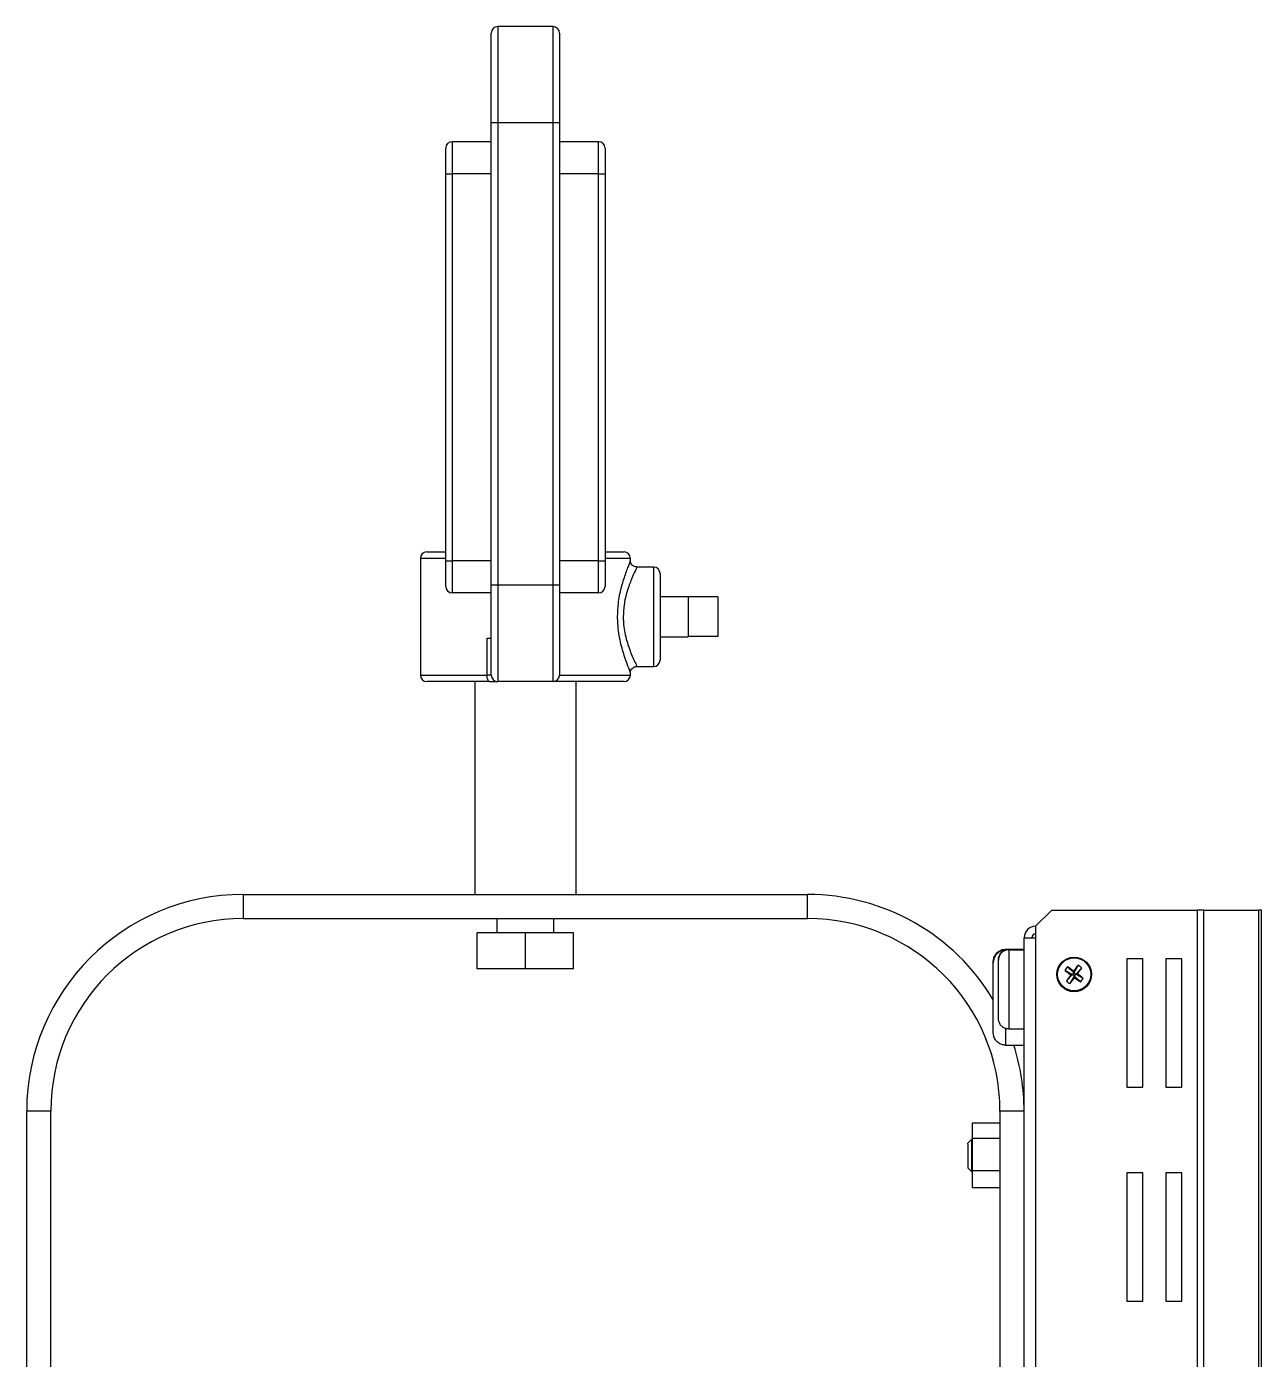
# Model space of a CAD drawing. Extents: x 11 to 120, y 2 to 94.
# Drawn here: x 110.12 to 119.75, y 46.76 to 57.15 of the extents above; entities that cross this region are included whole.
import ezdxf

# ---------------------------------------------------------------- set-up
doc = ezdxf.new("R2010")
doc.units = 0
doc.header["$MEASUREMENT"] = 0
doc.layers.add('OBJECT', color=7, linetype='CONTINUOUS')

msp = doc.modelspace()

# ---------------------------------------------------------------- linework, layer by layer
at = {"layer": 'OBJECT'}
for p, q in [((113.796, 57.152), (113.796, 56.402)), ((114.228, 57.152), (113.796, 57.152)), ((114.228, 56.402), (114.228, 57.152)), ((113.746, 56.402), (113.746, 57.102)), ((114.278, 57.102), (114.278, 56.402)), ((113.746, 52.797), (113.746, 56.402)), ((113.796, 56.402), (113.746, 56.402)), ((113.796, 56.402), (113.796, 52.797)), ((114.228, 56.402), (113.796, 56.402)), ((114.228, 52.797), (114.228, 56.402)), ((114.278, 56.402), (114.228, 56.402)), ((114.278, 56.402), (114.278, 52.797)), ((113.391, 56.005), (113.391, 56.205)), ((113.441, 56.255), (113.441, 56.005)), ((113.746, 56.255), (113.441, 56.255)), ((114.583, 56.255), (114.278, 56.255)), ((114.583, 56.005), (114.583, 56.255)), ((114.633, 56.205), (114.633, 56.005)), ((113.391, 52.988), (113.391, 56.005)), ((113.391, 56.005), (113.441, 56.005)), ((113.441, 56.005), (113.441, 52.988)), ((113.746, 56.005), (113.441, 56.005)), ((114.583, 56.005), (114.278, 56.005)), ((114.583, 52.988), (114.583, 56.005)), ((114.583, 56.005), (114.633, 56.005)), ((114.633, 56.005), (114.633, 52.988)), ((113.193, 53.007), (113.193, 52.097)), ((113.391, 53.007), (113.193, 53.007)), ((113.243, 53.057), (113.391, 53.057)), ((113.391, 52.988), (113.441, 52.988)), ((113.391, 52.788), (113.391, 52.988)), ((113.441, 52.988), (113.441, 52.738)), ((113.746, 52.988), (113.441, 52.988)), ((114.583, 52.988), (114.278, 52.988)), ((114.583, 52.988), (114.633, 52.988)), ((114.583, 52.738), (114.583, 52.988)), ((114.633, 53.057), (114.781, 53.057)), ((114.831, 53.007), (114.633, 53.007)), ((114.633, 52.988), (114.633, 52.788)), ((114.831, 52.988), (114.831, 53.007)), ((115.012, 52.939), (114.879, 52.939)), ((115.012, 52.164), (115.012, 52.939)), ((115.062, 52.889), (115.062, 52.214)), ((113.796, 52.797), (113.746, 52.797)), ((113.746, 52.097), (113.746, 52.797)), ((114.228, 52.797), (113.796, 52.797)), ((113.796, 52.797), (113.796, 52.047)), ((114.278, 52.797), (114.228, 52.797)), ((114.228, 52.047), (114.228, 52.797)), ((114.278, 52.797), (114.278, 52.097)), ((113.746, 52.738), (113.441, 52.738)), ((114.583, 52.738), (114.278, 52.738)), ((115.282, 52.708), (115.062, 52.708)), ((115.282, 52.708), (115.282, 52.706)), ((115.512, 52.706), (115.282, 52.706)), ((115.282, 52.706), (115.282, 52.577)), ((115.512, 52.706), (115.512, 52.398)), ((115.282, 52.577), (115.282, 52.527)), ((115.282, 52.527), (115.282, 52.398)), ((113.714, 52.097), (113.714, 52.385)), ((113.714, 52.385), (113.746, 52.385)), ((115.062, 52.396), (115.282, 52.396)), ((115.282, 52.398), (115.282, 52.396)), ((115.512, 52.398), (115.282, 52.398)), ((114.878, 52.164), (115.012, 52.164)), ((113.193, 52.097), (113.714, 52.097)), ((113.746, 52.097), (113.714, 52.097)), ((114.278, 52.097), (114.831, 52.097)), ((114.831, 52.097), (114.831, 52.121)), ((113.732, 52.047), (113.243, 52.047)), ((113.617, 52.047), (113.617, 50.387)), ((113.732, 52.047), (113.796, 52.047)), ((114.228, 52.047), (113.796, 52.047)), ((114.781, 52.047), (114.228, 52.047)), ((114.407, 50.387), (114.407, 52.047)), ((111.812, 50.387), (111.812, 50.199)), ((111.812, 50.387), (116.212, 50.387)), ((116.212, 50.199), (116.212, 50.387)), ((111.812, 50.199), (116.212, 50.199)), ((113.789, 50.199), (113.789, 50.087)), ((114.234, 50.087), (114.234, 50.199)), ((118.115, 50.264), (117.99, 50.139)), ((118.115, 50.264), (119.252, 50.264)), ((119.252, 43.489), (119.252, 50.264)), ((119.302, 50.264), (119.252, 50.264)), ((119.302, 43.489), (119.302, 50.264)), ((119.302, 50.264), (119.729, 50.264)), ((119.729, 43.489), (119.729, 50.264)), ((119.75, 50.264), (119.729, 50.264)), ((119.75, 43.489), (119.75, 50.264)), ((113.637, 49.807), (113.637, 50.087)), ((114.012, 50.087), (113.637, 50.087)), ((114.012, 49.807), (114.012, 50.087)), ((114.387, 50.087), (114.012, 50.087)), ((114.387, 49.807), (114.387, 50.087)), ((117.99, 50.139), (117.99, 43.614)), ((117.9, 43.704), (117.9, 50.049)), ((117.9, 50.049), (117.99, 50.049)), ((117.7, 49.876), (117.7, 49.878)), ((117.7, 49.419), (117.7, 49.876)), ((117.756, 49.96), (117.756, 49.952)), ((117.756, 49.96), (117.9, 49.96)), ((117.78, 49.959), (117.78, 49.956)), ((117.78, 49.959), (117.9, 49.959)), ((117.78, 49.956), (117.78, 49.339)), ((117.78, 49.956), (117.9, 49.956)), ((118.825, 49.886), (118.7, 49.886)), ((118.7, 49.886), (118.7, 48.886)), ((118.825, 48.886), (118.825, 49.886)), ((119.005, 49.886), (119.005, 48.886)), ((119.13, 49.886), (119.005, 49.886)), ((119.13, 48.886), (119.13, 49.886)), ((114.012, 49.807), (113.637, 49.807)), ((114.387, 49.807), (114.012, 49.807)), ((117.66, 49.857), (117.66, 49.863)), ((117.66, 49.309), (117.66, 49.857)), ((118.218, 49.796), (118.277, 49.762)), ((118.239, 49.823), (118.288, 49.777)), ((118.288, 49.777), (118.277, 49.762)), ((118.288, 49.777), (118.286, 49.79)), ((118.321, 49.835), (118.288, 49.777)), ((118.288, 49.777), (118.303, 49.766)), ((118.292, 49.751), (118.303, 49.766)), ((118.349, 49.815), (118.303, 49.766)), ((118.315, 49.768), (118.303, 49.766)), ((118.361, 49.732), (118.303, 49.766)), ((118.23, 49.713), (118.277, 49.762)), ((118.258, 49.692), (118.292, 49.751)), ((118.264, 49.76), (118.277, 49.762)), ((118.292, 49.751), (118.277, 49.762)), ((118.292, 49.751), (118.293, 49.738)), ((118.341, 49.705), (118.292, 49.751)), ((117.756, 49.339), (117.756, 49.212)), ((117.78, 49.339), (117.9, 49.339)), ((117.756, 49.212), (117.9, 49.212)), ((118.7, 48.886), (118.825, 48.886)), ((119.005, 48.886), (119.13, 48.886)), ((110.312, 48.699), (110.124, 48.699)), ((110.124, 39.726), (110.124, 48.699)), ((110.312, 41.882), (110.312, 48.699)), ((117.9, 48.699), (117.712, 48.699)), ((117.712, 48.699), (117.712, 39.726)), ((117.712, 48.605), (117.494, 48.605)), ((117.494, 48.605), (117.494, 48.485)), ((117.489, 48.477), (117.46, 48.447)), ((117.46, 48.44), (117.46, 48.447)), ((117.46, 48.44), (117.46, 48.257)), ((117.494, 48.477), (117.489, 48.477)), ((117.489, 48.477), (117.489, 48.467)), ((117.489, 48.467), (117.489, 48.227)), ((117.712, 48.485), (117.494, 48.485)), ((117.494, 48.485), (117.494, 48.232)), ((117.46, 48.257), (117.489, 48.227)), ((117.489, 48.227), (117.494, 48.227)), ((117.712, 48.232), (117.494, 48.232)), ((117.494, 48.232), (117.494, 48.099)), ((118.825, 48.216), (118.7, 48.216)), ((118.7, 48.216), (118.7, 47.216)), ((118.825, 47.216), (118.825, 48.216)), ((119.005, 48.216), (119.005, 47.216)), ((119.13, 48.216), (119.005, 48.216)), ((119.13, 47.216), (119.13, 48.216)), ((117.712, 48.099), (117.494, 48.099)), ((118.7, 47.216), (118.825, 47.216)), ((119.005, 47.216), (119.13, 47.216))]:
    msp.add_line(p, q, dxfattribs=at)
at = {"layer": 'OBJECT', "flags": 128}
msp.add_lwpolyline([(113.732, 52.047), (113.728, 52.048), (113.725, 52.051), (113.722, 52.055), (113.719, 52.062), (113.717, 52.069), (113.715, 52.078), (113.714, 52.087), (113.714, 52.097)], dxfattribs=at)
at = {"layer": 'OBJECT'}
for radius in [0.135, 0.129]:
    msp.add_circle((118.29, 49.764), radius, dxfattribs=at)
for centre, radius, start, end in [((113.796, 57.102), 0.05, 90, 180), ((114.228, 57.102), 0.05, 0, 90), ((113.441, 56.205), 0.05, 90, 180), ((114.583, 56.205), 0.05, 0, 90), ((113.243, 53.007), 0.05, 90, 180), ((114.781, 53.007), 0.05, 0, 90), ((115.012, 52.889), 0.05, 0, 90), ((113.441, 52.788), 0.05, 180, 270), ((114.583, 52.788), 0.05, 270, 0), ((115.012, 52.214), 0.05, 270, 0), ((113.243, 52.097), 0.05, 180, 270), ((113.796, 52.097), 0.05, 180, 270), ((114.228, 52.097), 0.05, 270, 0), ((114.781, 52.097), 0.05, 270, 0), ((111.812, 48.699), 1.688, 90, 180), ((116.212, 48.699), 1.688, 30.9273, 90), ((111.812, 48.699), 1.5, 90, 180), ((116.212, 48.699), 1.5, 0, 90), ((117.99, 50.049), 0.09, 90, 180), ((117.99, 50.049), 0.03, 90, 180), ((118.492, 49.614), 0.329, 140.4381, 146.4109), ((119.548, 51.463), 2.133, 231.4293, 232.9856), ((117.028, 48.067), 2.133, 53.8637, 55.4197), ((119.989, 48.506), 2.133, 141.4293, 142.9856), ((116.594, 51.025), 2.132, 323.8629, 325.42), ((117.032, 48.066), 2.132, 51.429, 52.9862), ((118.139, 49.562), 0.329, 50.4381, 56.4109), ((119.986, 48.503), 2.132, 143.8634, 145.42), ((118.44, 49.966), 0.329, 230.4388, 236.4102), ((116.591, 51.021), 2.132, 321.429, 322.9862), ((119.55, 51.459), 2.131, 233.8626, 235.4203), ((118.087, 49.914), 0.329, 320.4388, 326.4102), ((116.212, 48.699), 1.688, 0, 17.7015)]:
    msp.add_arc(centre, radius, start, end, dxfattribs=at)
for points, knots in [([(114.731, 52.552), (114.732, 52.587), (114.735, 52.665), (114.759, 52.781), (114.787, 52.869), (114.808, 52.927), (114.821, 52.961), (114.829, 52.982), (114.83, 52.986), (114.83, 52.988)], [0, 0, 0, 0, 0.159591, 0.357038, 0.570122, 0.682326, 0.798189, 0.903652, 1, 1, 1, 1]), ([(114.88, 52.94), (114.874, 52.94), (114.862, 52.941), (114.847, 52.951), (114.837, 52.963), (114.832, 52.976), (114.831, 52.984), (114.831, 52.988), (114.831, 52.988)], [0, 0, 0, 0, 0.218892, 0.451014, 0.655876, 0.824835, 0.967984, 1, 1, 1, 1]), ([(114.879, 52.938), (114.88, 52.938), (114.885, 52.945), (114.871, 52.917), (114.841, 52.852), (114.805, 52.755), (114.779, 52.653), (114.776, 52.583), (114.775, 52.552)], [0, 0, 0, 0, 0.018003, 0.230876, 0.4549, 0.661772, 0.849852, 1, 1, 1, 1]), ([(114.828, 52.121), (114.829, 52.12), (114.83, 52.12), (114.812, 52.165), (114.782, 52.248), (114.753, 52.348), (114.737, 52.443), (114.732, 52.504), (114.731, 52.541), (114.731, 52.552)], [0, 0, 0, 0, 0.09188, 0.283293, 0.487628, 0.715471, 0.830933, 0.950193, 1, 1, 1, 1]), ([(114.775, 52.552), (114.775, 52.542), (114.776, 52.489), (114.785, 52.434), (114.804, 52.354), (114.829, 52.282), (114.861, 52.208), (114.881, 52.168), (114.879, 52.169), (114.878, 52.169)], [0, 0, 0, 0, 0.046717, 0.259571, 0.267484, 0.487002, 0.687354, 0.876955, 1, 1, 1, 1]), ([(114.831, 52.12), (114.831, 52.121), (114.831, 52.125), (114.835, 52.136), (114.844, 52.15), (114.859, 52.16), (114.871, 52.165), (114.877, 52.164), (114.877, 52.164)], [0, 0, 0, 0, 0.0265683, 0.2369462, 0.4777128, 0.7351719, 0.9986221, 1, 1, 1, 1]), ([(117.66, 49.863), (117.66, 49.864), (117.66, 49.872), (117.662, 49.891), (117.674, 49.918), (117.696, 49.941), (117.724, 49.957), (117.745, 49.959), (117.756, 49.96)], [0, 0, 0, 0, 0.003689, 0.169182, 0.383484, 0.590873, 0.795386, 1, 1, 1, 1]), ([(117.756, 49.952), (117.745, 49.951), (117.724, 49.949), (117.696, 49.934), (117.674, 49.911), (117.662, 49.884), (117.66, 49.865), (117.66, 49.857), (117.66, 49.857)], [0, 0, 0, 0, 0.204614, 0.409127, 0.616517, 0.830818, 0.996312, 1, 1, 1, 1]), ([(117.7, 49.878), (117.7, 49.879), (117.7, 49.886), (117.702, 49.901), (117.712, 49.924), (117.73, 49.943), (117.753, 49.956), (117.771, 49.958), (117.78, 49.959)], [0, 0, 0, 0, 0.003688, 0.16918, 0.383479, 0.590872, 0.795386, 1, 1, 1, 1]), ([(117.78, 49.956), (117.771, 49.955), (117.753, 49.953), (117.73, 49.94), (117.712, 49.921), (117.702, 49.898), (117.7, 49.883), (117.7, 49.876), (117.7, 49.876)], [0, 0, 0, 0, 0.204614, 0.409128, 0.616519, 0.830817, 0.996312, 1, 1, 1, 1]), ([(117.78, 49.339), (117.771, 49.34), (117.753, 49.341), (117.73, 49.354), (117.712, 49.374), (117.702, 49.396), (117.7, 49.412), (117.7, 49.419), (117.7, 49.419)], [0, 0, 0, 0, 0.204615, 0.409128, 0.616519, 0.83082, 0.996314, 1, 1, 1, 1]), ([(117.756, 49.212), (117.745, 49.213), (117.724, 49.215), (117.696, 49.231), (117.674, 49.254), (117.662, 49.281), (117.66, 49.3), (117.66, 49.308), (117.66, 49.309)], [0, 0, 0, 0, 0.204614, 0.4091276, 0.6165181, 0.8308179, 0.9963109, 1, 1, 1, 1])]:
    msp.add_open_spline(points, degree=3, knots=knots, dxfattribs=at)

doc.saveas('drawing.dxf')
